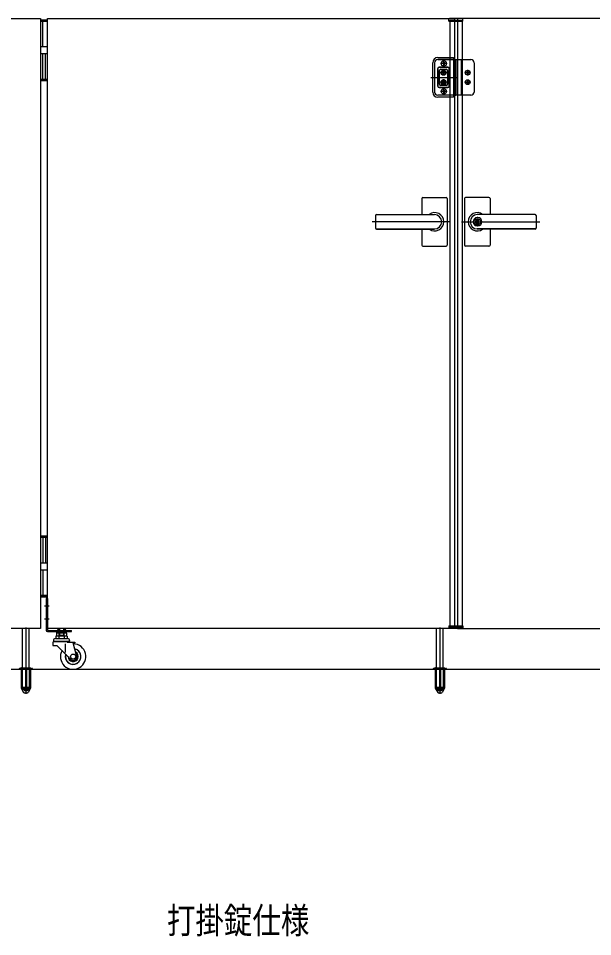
# Model space of a CAD drawing. Units: millimetres, scale not verified. Extents: x -4205 to 4205, y -2970 to 2970.
# Drawn here: x -2098 to -969, y -195 to 1611 of the extents above; entities that cross this region are included whole.
import ezdxf
from ezdxf.enums import TextEntityAlignment as Align

# ---------------------------------------------------------------- set-up
doc = ezdxf.new("R2010")
doc.units = ezdxf.units.MM
doc.header["$LTSCALE"] = 12
doc.layers.add('0-2_USER1', color=3, linetype='Continuous')
doc.layers.add('0-4_YKK_A1', color=4, linetype='Continuous')
doc.styles.add('ＭＳ ゴシック', font='')
doc.styles.get('ＭＳ ゴシック').set_extended_font_data('MS Gothic')

msp = doc.modelspace()

# ---------------------------------------------------------------- linework, layer by layer
at = {"layer": '0-4_YKK_A1'}
for p, q in [((-2054.98, 1607.73), (-2040.98, 1607.73)), ((-1251.88, 1605.23), (-1251.67, 1609.28)), ((-1225.29, 1610.23), (-1250.67, 1610.23)), ((-1249.98, 1607.23), (-1225.98, 1607.23)), ((-1249.98, 1607.23), (-1249.98, 1605.23)), ((-1225.98, 1607.23), (-1225.98, 1605.23)), ((-1224.08, 1605.23), (-1224.29, 1609.28)), ((-2054.98, 1606.73), (-2040.98, 1606.73)), ((-2040.98, 1604.73), (-2054.98, 1604.73)), ((-2049.98, 1554.73), (-2049.98, 1604.73)), ((-1251.88, 1605.23), (-1224.08, 1605.23)), ((-1249.98, 1605.23), (-1249.98, 416.23)), ((-1225.98, 1605.23), (-1225.98, 416.23)), ((-2040.98, 1554.73), (-2054.98, 1554.73)), ((-2040.98, 1540.73), (-2054.98, 1540.73)), ((-2049.98, 1490.73), (-2049.98, 1540.73)), ((-2044.98, 1490.73), (-2044.98, 1540.73)), ((-1283.61, 1465.6), (-1283.61, 1523.6)), ((-1279.86, 1523.35), (-1279.86, 1465.85)), ((-1279.86, 1523.35), (-1279.86, 1465.85)), ((-1273.61, 1533.6), (-1242.98, 1533.6)), ((-1242.98, 1529.6), (-1273.61, 1529.6)), ((-1273.61, 1529.6), (-1208.61, 1529.6)), ((-1256.04, 1522.1), (-1267.42, 1522.1)), ((-1258.61, 1522.1), (-1264.86, 1522.1)), ((-1264.32, 1522.54), (-1264.32, 1521.67)), ((-1262.79, 1522.54), (-1264.32, 1522.54)), ((-1262.79, 1521.67), (-1264.32, 1521.67)), ((-1261.29, 1524.7), (-1262.17, 1524.7)), ((-1262.17, 1524.7), (-1262.17, 1523.17)), ((-1262.17, 1521.04), (-1262.17, 1519.51)), ((-1261.29, 1519.51), (-1262.17, 1519.51)), ((-1261.73, 1516.42), (-1261.73, 1527.79)), ((-1261.73, 1518.98), (-1261.73, 1525.23)), ((-1261.29, 1524.7), (-1261.29, 1523.17)), ((-1261.29, 1521.04), (-1261.29, 1519.51)), ((-1259.14, 1522.54), (-1260.67, 1522.54)), ((-1259.14, 1521.67), (-1260.67, 1521.67)), ((-1259.14, 1522.54), (-1259.14, 1521.67)), ((-1242.98, 1533.6), (-1242.98, 1455.6)), ((-1241.73, 1529.6), (-1241.73, 1459.6)), ((-1241.11, 1529.6), (-1241.11, 1459.6)), ((-1237.98, 1529.6), (-1237.98, 1459.6)), ((-1227.36, 1529.6), (-1227.36, 1459.6)), ((-1202.36, 1523.35), (-1202.36, 1465.85)), ((-1273.61, 1512.1), (-1273.61, 1477.1)), ((-1273.61, 1477.1), (-1273.61, 1512.1)), ((-1273.61, 1512.1), (-1273.61, 1477.1)), ((-1271.11, 1514.6), (-1253.61, 1514.6)), ((-1253.61, 1514.6), (-1271.11, 1514.6)), ((-1253.61, 1514.6), (-1271.11, 1514.6)), ((-1270.18, 1481.15), (-1270.18, 1508.06)), ((-1267.98, 1503.98), (-1256.73, 1503.98)), ((-1267.68, 1510.56), (-1257.03, 1510.56)), ((-1262.36, 1509.6), (-1262.36, 1498.35)), ((-1261.84, 1502.44), (-1261.84, 1501.42)), ((-1254.53, 1508.06), (-1254.53, 1481.15)), ((-1251.11, 1512.1), (-1251.11, 1477.1)), ((-1251.11, 1477.1), (-1251.11, 1512.1)), ((-1251.11, 1477.1), (-1251.11, 1512.1)), ((-1209.54, 1503.98), (-1220.17, 1503.98)), ((-1220.04, 1503.98), (-1209.67, 1503.98)), ((-1217.42, 1504.42), (-1217.42, 1503.54)), ((-1217.42, 1504.42), (-1215.92, 1504.42)), ((-1217.42, 1503.54), (-1215.92, 1503.54)), ((-1215.29, 1506.54), (-1214.42, 1506.54)), ((-1215.29, 1506.54), (-1215.29, 1505.04)), ((-1215.29, 1502.92), (-1215.29, 1501.42)), ((-1215.29, 1501.42), (-1214.42, 1501.42)), ((-1214.86, 1498.67), (-1214.86, 1509.29)), ((-1214.86, 1498.79), (-1214.86, 1509.17)), ((-1214.42, 1506.54), (-1214.42, 1505.04)), ((-1214.42, 1502.92), (-1214.42, 1501.42)), ((-1213.79, 1504.42), (-1212.29, 1504.42)), ((-1213.79, 1503.54), (-1212.29, 1503.54)), ((-1212.29, 1504.42), (-1212.29, 1503.54)), ((-2040.98, 1490.73), (-2054.98, 1490.73)), ((-2040.98, 1487.73), (-2054.98, 1487.73)), ((-1287.1, 1494.6), (-1234.49, 1494.6)), ((-1267.98, 1485.23), (-1256.73, 1485.23)), ((-1262.36, 1490.85), (-1262.36, 1479.6)), ((-1261.84, 1483.69), (-1261.84, 1482.67)), ((-1209.54, 1485.23), (-1220.17, 1485.23)), ((-1220.04, 1485.23), (-1209.67, 1485.23)), ((-1217.42, 1485.67), (-1217.42, 1484.79)), ((-1217.42, 1485.67), (-1215.92, 1485.67)), ((-1217.42, 1484.79), (-1215.92, 1484.79)), ((-1215.29, 1487.79), (-1214.42, 1487.79)), ((-1215.29, 1487.79), (-1215.29, 1486.29)), ((-1215.29, 1484.17), (-1215.29, 1482.67)), ((-1215.29, 1482.67), (-1214.42, 1482.67)), ((-1214.86, 1479.92), (-1214.86, 1490.54)), ((-1214.86, 1480.04), (-1214.86, 1490.42)), ((-1214.42, 1487.79), (-1214.42, 1486.29)), ((-1214.42, 1484.17), (-1214.42, 1482.67)), ((-1213.79, 1485.67), (-1212.29, 1485.67)), ((-1213.79, 1484.79), (-1212.29, 1484.79)), ((-1212.29, 1485.67), (-1212.29, 1484.79)), ((-1253.61, 1474.6), (-1271.11, 1474.6)), ((-1271.11, 1474.6), (-1253.61, 1474.6)), ((-1271.11, 1474.6), (-1253.61, 1474.6)), ((-1257.03, 1478.65), (-1267.68, 1478.65)), ((-1256.04, 1467.1), (-1267.42, 1467.1)), ((-1258.61, 1467.1), (-1264.86, 1467.1)), ((-1264.32, 1467.54), (-1264.32, 1466.67)), ((-1262.79, 1467.54), (-1264.32, 1467.54)), ((-1262.79, 1466.67), (-1264.32, 1466.67)), ((-1261.29, 1469.7), (-1262.17, 1469.7)), ((-1262.17, 1469.7), (-1262.17, 1468.17)), ((-1262.17, 1466.04), (-1262.17, 1464.51)), ((-1261.29, 1464.51), (-1262.17, 1464.51)), ((-1261.73, 1461.42), (-1261.73, 1472.79)), ((-1261.73, 1463.98), (-1261.73, 1470.23)), ((-1261.29, 1469.7), (-1261.29, 1468.17)), ((-1261.29, 1466.04), (-1261.29, 1464.51)), ((-1259.14, 1467.54), (-1260.67, 1467.54)), ((-1259.14, 1466.67), (-1260.67, 1466.67)), ((-1259.14, 1467.54), (-1259.14, 1466.67)), ((-1242.98, 1459.6), (-1273.61, 1459.6)), ((-1208.61, 1459.6), (-1273.61, 1459.6)), ((-1242.98, 1455.6), (-1273.61, 1455.6)), ((-1242.98, 1459.6), (-1237.98, 1459.6)), ((-1304.98, 1256.73), (-1304.98, 1225.3)), ((-1302.98, 1258.73), (-1256.98, 1258.73)), ((-1254.98, 1256.73), (-1254.98, 1164.73)), ((-1220.98, 1256.73), (-1220.98, 1164.73)), ((-1172.98, 1258.73), (-1218.98, 1258.73)), ((-1170.98, 1256.73), (-1170.98, 1225.3)), ((-1248.81, 1210.73), (-1402.97, 1210.73)), ((-1395.99, 1223.23), (-1395.99, 1198.18)), ((-1393.98, 1225.23), (-1279.98, 1225.23)), ((-1393.98, 1224.73), (-1279.98, 1224.73)), ((-1227.15, 1210.73), (-1072.99, 1210.73)), ((-1196.88, 1215.28), (-1196.88, 1212.23)), ((-1196.88, 1215.28), (-1195.08, 1215.28)), ((-1195.56, 1211.41), (-1196.88, 1212.23)), ((-1195.56, 1210.05), (-1196.88, 1209.23)), ((-1081.98, 1225.23), (-1195.98, 1225.23)), ((-1081.98, 1224.73), (-1195.98, 1224.73)), ((-1194.98, 1218.93), (-1195.98, 1218.93)), ((-1195.08, 1215.28), (-1195.08, 1212.68)), ((-1193.28, 1211.73), (-1194.9, 1212.4)), ((-1193.28, 1211.73), (-1193.28, 1209.73)), ((-1079.97, 1223.23), (-1079.97, 1198.18)), ((-1393.98, 1196.73), (-1279.98, 1196.73)), ((-1393.98, 1196.23), (-1279.98, 1196.23)), ((-1304.98, 1196.17), (-1304.98, 1164.73)), ((-1196.88, 1209.23), (-1196.88, 1206.18)), ((-1196.88, 1206.18), (-1195.08, 1206.18)), ((-1194.98, 1202.53), (-1195.98, 1202.53)), ((-1081.98, 1196.73), (-1195.98, 1196.73)), ((-1081.98, 1196.23), (-1195.98, 1196.23)), ((-1195.08, 1208.78), (-1195.08, 1206.18)), ((-1194.9, 1209.06), (-1193.28, 1209.73)), ((-1170.98, 1196.17), (-1170.98, 1164.73)), ((-1302.98, 1162.73), (-1256.98, 1162.73)), ((-1172.98, 1162.73), (-1218.98, 1162.73)), ((-2040.98, 592.73), (-2054.98, 592.73)), ((-2040.98, 589.73), (-2054.98, 589.73)), ((-2049.98, 589.73), (-2049.98, 539.73)), ((-2044.98, 589.73), (-2044.98, 539.73)), ((-2040.98, 539.73), (-2054.98, 539.73)), ((-2040.98, 525.73), (-2054.98, 525.73)), ((-2049.98, 525.73), (-2049.98, 475.73)), ((-2040.98, 475.73), (-2054.98, 475.73)), ((-2040.98, 473.73), (-2054.98, 473.73)), ((-2040.98, 472.73), (-2054.98, 472.73)), ((-2040.98, 469.73), (-2040.98, 407.23)), ((-2046.64, 455.23), (-2037.83, 455.23)), ((-2040.98, 457.48), (-2043.48, 457.48)), ((-2040.98, 452.98), (-2043.48, 452.98)), ((-2046.64, 430.23), (-2037.83, 430.23)), ((-2040.98, 432.48), (-2043.48, 432.48)), ((-2040.98, 427.98), (-2043.48, 427.98)), ((-1251.88, 416.23), (-1224.08, 416.23)), ((-1251.88, 416.23), (-1251.67, 412.18)), ((-1249.98, 414.23), (-1249.98, 416.23)), ((-1225.98, 414.23), (-1225.98, 416.23)), ((-1224.08, 416.23), (-1224.29, 412.18)), ((-2089.98, 333.73), (-2089.98, 410.73)), ((-2083.48, 412.73), (-2083.48, 282.73)), ((-2076.98, 333.73), (-2076.98, 410.73)), ((-2040.98, 407.23), (-1993.48, 407.23)), ((-2040.98, 404.73), (-1993.48, 404.73)), ((-2021.98, 402.23), (-2023.3, 401.47)), ((-2023.3, 401.47), (-2023.3, 396.99)), ((-2021.98, 402.23), (-2004.98, 402.23)), ((-2020.66, 410.73), (-2021.38, 407.23)), ((-2019.42, 410.73), (-2021.38, 407.23)), ((-2019.48, 404.73), (-2019.48, 407.23)), ((-2018.58, 402.23), (-2018.58, 404.73)), ((-2018.48, 410.73), (-2018.48, 399.23)), ((-2018.48, 399.23), (-2018.48, 395.73)), ((-2018.48, 397.73), (-2008.48, 397.73)), ((-2017.67, 397.73), (-2018.48, 396.33)), ((-2018.39, 401.47), (-2018.39, 396.99)), ((-2017.98, 407.23), (-2017.98, 410.73)), ((-2017.67, 410.73), (-2017.67, 399.23)), ((-2017.67, 399.23), (-2017.67, 397.73)), ((-2009.29, 410.73), (-2009.29, 399.23)), ((-2009.29, 399.23), (-2009.29, 397.73)), ((-2009.29, 397.73), (-2008.48, 396.33)), ((-2008.98, 407.23), (-2008.98, 410.73)), ((-2008.57, 401.47), (-2008.57, 396.99)), ((-2008.48, 399.23), (-2008.48, 410.73)), ((-2008.48, 395.73), (-2008.48, 399.23)), ((-2008.38, 402.23), (-2008.38, 404.73)), ((-2007.54, 410.73), (-2005.58, 407.23)), ((-2007.48, 404.73), (-2007.48, 407.23)), ((-2006.3, 410.73), (-2005.58, 407.23)), ((-2004.98, 402.23), (-2003.67, 401.47)), ((-2003.67, 401.47), (-2003.67, 396.99)), ((-1993.48, 404.73), (-1993.48, 407.23)), ((-1275.98, 333.73), (-1275.98, 410.73)), ((-1269.48, 412.73), (-1269.48, 282.73)), ((-1262.98, 333.73), (-1262.98, 410.73)), ((-1225.29, 411.23), (-1250.67, 411.23)), ((-1249.98, 414.23), (-1225.98, 414.23)), ((-2030.48, 383.23), (-2030.48, 377.73)), ((-2029.48, 387.23), (-2029.48, 386.23)), ((-2029.48, 386.23), (-1997.48, 386.23)), ((-2028.48, 385.23), (-1998.48, 385.23)), ((-2025.48, 391.23), (-2001.48, 391.23)), ((-2002.51, 395.73), (-2024.45, 395.73)), ((-2024.45, 395.73), (-2024.45, 391.23)), ((-2021.98, 396.23), (-2023.3, 396.99)), ((-2021.98, 396.23), (-2004.98, 396.23)), ((-2018.96, 395.73), (-2018.96, 391.23)), ((-2008, 395.73), (-2008, 391.23)), ((-2005.48, 363.99), (-2005.48, 381.11)), ((-2004.98, 396.23), (-2003.67, 396.99)), ((-2002.51, 395.73), (-2002.51, 391.23)), ((-2002.31, 384.23), (-1987.48, 384.23)), ((-1997.48, 387.23), (-1997.48, 386.23)), ((-1990.47, 382.73), (-1987.48, 382.73)), ((-1987.48, 384.23), (-1987.48, 382.73)), ((-2030.48, 377.73), (-2022.38, 377.73)), ((-2022.38, 377.73), (-1995.43, 350.78)), ((-3737.15, 330.73), (-110.26, 330.73)), ((-2096.48, 331.57), (-2096.48, 330.73)), ((-2096.48, 330.73), (-2070.48, 330.73)), ((-2096.19, 332.27), (-2070.77, 332.27)), ((-2092.48, 333.73), (-2095.82, 332.51)), ((-2092.73, 330.73), (-2092.73, 293.7)), ((-2092.48, 333.73), (-2074.48, 333.73)), ((-2092.17, 330.73), (-2092.17, 292.73)), ((-2091.31, 333.73), (-2090.81, 333.23)), ((-2090.48, 295.67), (-2090.81, 333.23)), ((-2090.81, 333.23), (-2076.15, 333.23)), ((-2084.48, 330.73), (-2084.48, 292.73)), ((-2082.48, 330.73), (-2082.48, 292.73)), ((-2076.98, 333.73), (-2076.98, 294.93)), ((-2076.48, 295.67), (-2076.15, 333.23)), ((-2075.65, 333.73), (-2076.15, 333.23)), ((-2074.79, 330.73), (-2074.79, 292.73)), ((-2074.48, 333.73), (-2071.14, 332.51)), ((-2074.23, 330.73), (-2074.23, 293.7)), ((-2070.48, 331.57), (-2070.48, 330.73)), ((-1282.48, 331.57), (-1282.48, 330.73)), ((-1282.48, 330.73), (-1256.48, 330.73)), ((-1282.19, 332.27), (-1256.77, 332.27)), ((-1278.48, 333.73), (-1281.82, 332.51)), ((-1278.73, 330.73), (-1278.73, 293.7)), ((-1278.48, 333.73), (-1260.48, 333.73)), ((-1278.17, 330.73), (-1278.17, 292.73)), ((-1277.31, 333.73), (-1276.81, 333.23)), ((-1276.48, 295.67), (-1276.81, 333.23)), ((-1276.81, 333.23), (-1262.15, 333.23)), ((-1270.48, 330.73), (-1270.48, 292.73)), ((-1268.48, 330.73), (-1268.48, 292.73)), ((-1262.98, 333.73), (-1262.98, 294.93)), ((-1262.48, 295.67), (-1262.15, 333.23)), ((-1261.65, 333.73), (-1262.15, 333.23)), ((-1260.79, 330.73), (-1260.79, 292.73)), ((-1260.48, 333.73), (-1257.14, 332.51)), ((-1260.23, 330.73), (-1260.23, 293.7)), ((-1256.48, 331.57), (-1256.48, 330.73)), ((-2092.73, 293.7), (-2087.84, 285.23)), ((-2092.17, 292.73), (-2084.48, 292.73)), ((-2089.93, 294.61), (-2089.93, 294.93)), ((-2089.93, 294.61), (-2077.03, 294.61)), ((-2084.48, 293.7), (-2082.48, 293.7)), ((-2082.48, 292.73), (-2074.79, 292.73)), ((-2074.23, 293.7), (-2079.12, 285.23)), ((-2077.03, 294.93), (-2077.03, 294.61)), ((-1278.73, 293.7), (-1273.84, 285.23)), ((-1278.17, 292.73), (-1270.48, 292.73)), ((-1275.93, 294.61), (-1275.93, 294.93)), ((-1275.93, 294.61), (-1263.03, 294.61)), ((-1270.48, 293.7), (-1268.48, 293.7)), ((-1268.48, 292.73), (-1260.79, 292.73)), ((-1260.23, 293.7), (-1265.12, 285.23)), ((-1263.03, 294.93), (-1263.03, 294.61)), ((-2086.97, 284.73), (-2079.99, 284.73)), ((-1272.97, 284.73), (-1265.99, 284.73))]:
    msp.add_line(p, q, dxfattribs=at)
for points in [[(-2854.98, 1610.73), (-2054.98, 1610.73), (-2054.98, 410.73), (-2854.98, 410.73), (-2854.98, 485.73)], [(-434.98, 1610.73), (-1234.98, 1610.73), (-1234.98, 410.73), (-434.98, 410.73), (-434.98, 485.73)], [(-1263.89, 1503.47), (-1264.92, 1503.47), (-1264.92, 1504.49), (-1263.89, 1504.49)], [(-1262.87, 1505.52), (-1262.87, 1506.54), (-1261.84, 1506.54), (-1261.84, 1505.52)], [(-1261.84, 1501.42), (-1262.87, 1501.42), (-1262.87, 1502.44)], [(-1260.82, 1504.49), (-1259.79, 1504.49), (-1259.79, 1503.47), (-1260.82, 1503.47)], [(-1263.89, 1484.72), (-1264.92, 1484.72), (-1264.92, 1485.74), (-1263.89, 1485.74)], [(-1262.87, 1486.77), (-1262.87, 1487.79), (-1261.84, 1487.79), (-1261.84, 1486.77)], [(-1261.84, 1482.67), (-1262.87, 1482.67), (-1262.87, 1483.69)], [(-1260.82, 1485.74), (-1259.79, 1485.74), (-1259.79, 1484.72), (-1260.82, 1484.72)], [(-2040.98, 469.73), (-2043.48, 469.73), (-2043.48, 407.23)], [(-1983.72, 357.54), (-1990.47, 382.73), (-1990.47, 384.23)], [(-2076.98, 294.93), (-2089.98, 294.93), (-2089.98, 333.73)], [(-1262.98, 294.93), (-1275.98, 294.93), (-1275.98, 333.73)]]:
    msp.add_lwpolyline(points, dxfattribs=at)
for points in [[(-2040.98, 1610.73), (-1240.98, 1610.73), (-1240.98, 410.73), (-2040.98, 410.73)], [(-2022.68, 404.73), (-2004.28, 404.73), (-2004.28, 402.23), (-2022.68, 402.23)]]:
    msp.add_lwpolyline(points, close=True, dxfattribs=at)
for centre, radius in [((-1261.73, 1522.1), 5.31), ((-1262.36, 1503.98), 5.12), ((-1262.36, 1503.98), 4.38), ((-1262.36, 1503.98), 2.81), ((-1214.86, 1503.98), 4.69), ((-1262.36, 1485.23), 5.12), ((-1262.36, 1485.23), 4.38), ((-1262.36, 1485.23), 2.81), ((-1214.86, 1485.23), 4.69), ((-1261.73, 1467.1), 5.31), ((-1195.98, 1210.73), 6.6), ((-1990.48, 355.73), 5)]:
    msp.add_circle(centre, radius, dxfattribs=at)
for centre, radius, start, end in [((-1250.67, 1609.23), 1, 90, 177), ((-1225.29, 1609.23), 1, 3, 90), ((-1273.61, 1523.6), 10, 90, 180), ((-1273.61, 1523.35), 6.25, 90, 180), ((-1273.61, 1523.35), 6.25, 90, 180), ((-1273.61, 1523.35), 6.25, 90, 180), ((-1262.79, 1523.17), 0.625, 270, 0), ((-1262.79, 1521.04), 0.625, 0, 90), ((-1260.67, 1523.17), 0.625, 180, 270), ((-1260.67, 1521.04), 0.625, 90, 180), ((-1208.61, 1523.35), 6.25, 0, 90), ((-1271.11, 1512.1), 2.5, 90, 180), ((-1271.11, 1512.1), 2.5, 90, 180), ((-1271.11, 1512.1), 2.5, 90, 180), ((-1271.11, 1512.1), 2.5, 90, 180), ((-1263.89, 1505.52), 1.02, 270, 0), ((-1263.89, 1502.44), 1.02, 0, 90), ((-1260.82, 1505.52), 1.02, 180, 270), ((-1260.82, 1502.44), 1.02, 90, 180), ((-1253.61, 1512.1), 2.5, 0, 90), ((-1253.61, 1512.1), 2.5, 0, 90), ((-1253.61, 1512.1), 2.5, 0, 90), ((-1253.61, 1512.1), 2.5, 0, 90), ((-1215.92, 1505.04), 0.625, 270, 0), ((-1215.92, 1502.92), 0.625, 0, 90), ((-1213.79, 1505.04), 0.625, 180, 270), ((-1213.79, 1502.92), 0.625, 90, 180), ((-1263.89, 1486.77), 1.02, 270, 0), ((-1263.89, 1483.69), 1.02, 0, 90), ((-1260.82, 1486.77), 1.02, 180, 270), ((-1260.82, 1483.69), 1.02, 90, 180), ((-1215.92, 1486.29), 0.625, 270, 0), ((-1215.92, 1484.17), 0.625, 0, 90), ((-1213.79, 1486.29), 0.625, 180, 270), ((-1213.79, 1484.17), 0.625, 90, 180), ((-1273.61, 1465.6), 10, 180, 270), ((-1273.61, 1465.85), 6.25, 180, 270), ((-1273.61, 1465.85), 6.25, 180, 270), ((-1273.61, 1465.85), 6.25, 180, 270), ((-1271.11, 1477.1), 2.5, 180, 270), ((-1271.11, 1477.1), 2.5, 180, 270), ((-1271.11, 1477.1), 2.5, 180, 270), ((-1271.11, 1477.1), 2.5, 180, 270), ((-1262.79, 1468.17), 0.625, 270, 0), ((-1262.79, 1466.04), 0.625, 0, 90), ((-1260.67, 1468.17), 0.625, 180, 270), ((-1260.67, 1466.04), 0.625, 90, 180), ((-1253.61, 1477.1), 2.5, 270, 0), ((-1253.61, 1477.1), 2.5, 270, 0), ((-1253.61, 1477.1), 2.5, 270, 0), ((-1253.61, 1477.1), 2.5, 270, 0), ((-1208.61, 1465.85), 6.25, 270, 0), ((-1302.98, 1256.73), 2, 90, 180), ((-1256.98, 1256.73), 2, 0, 90), ((-1218.98, 1256.73), 2, 90, 180), ((-1172.98, 1256.73), 2, 0, 90), ((-1279.98, 1210.73), 18, 359.99634, 125.98541), ((-1195.98, 1210.73), 18, 54.01459, 180.00366), ((-1393.99, 1223.23), 2, 90, 180), ((-1393.99, 1222.73), 2, 90, 180), ((-1279.98, 1210.73), 18, 234.01459, 359.99634), ((-1279.98, 1210.73), 14, 270, 90), ((-1195.98, 1210.73), 18, 180.00366, 305.98541), ((-1195.98, 1210.73), 14, 90, 270), ((-1195.98, 1210.73), 8.2, 90, 270), ((-1195.98, 1210.73), 4, 103.00288, 256.99712), ((-1195.98, 1210.73), 2, 116.74368, 243.25632), ((-1195.98, 1210.73), 0.8, 301.82132, 58.17868), ((-1195.98, 1210.73), 4, 283.00288, 76.99712), ((-1194.78, 1212.68), 0.3, 180, 247.38014), ((-1194.98, 1210.73), 8.2, 270, 90), ((-1081.97, 1223.23), 2, 0, 90), ((-1081.97, 1222.73), 2, 0, 90), ((-1393.99, 1198.73), 2, 180, 270), ((-1393.99, 1198.23), 2, 180, 270), ((-1194.78, 1208.78), 0.3, 112.61986, 180), ((-1081.97, 1198.73), 2, 270, 0), ((-1081.97, 1198.23), 2, 270, 0), ((-1302.98, 1164.73), 2, 180, 270), ((-1256.98, 1164.73), 2, 270, 0), ((-1218.98, 1164.73), 2, 180, 270), ((-1172.98, 1164.73), 2, 270, 0), ((-2040.98, 407.23), 2.5, 180, 270), ((-2020.84, 397.88), 4.34, 55.61575, 124.38425), ((-2013.48, 385.99), 16.24, 72.41205, 107.58795), ((-2006.12, 397.88), 4.34, 55.61575, 124.38425), ((-1250.67, 412.23), 1, 183, 270), ((-1225.29, 412.23), 1, 270, 357), ((-2028.48, 383.23), 2, 90, 180), ((-2025.48, 387.23), 4, 90, 180), ((-2020.84, 400.57), 4.34, 235.61575, 304.38425), ((-2013.48, 412.47), 16.24, 252.41205, 287.58795), ((-1990.48, 355.73), 25, 151.2602, 88.7398), ((-2006.12, 400.57), 4.34, 235.61575, 304.38425), ((-2001.48, 387.23), 4, 0, 90), ((-1998.48, 383.23), 2, 30, 90), ((-1990.48, 355.73), 15.5, 161.84721, 78.15279), ((-1990.48, 355.73), 15, 162.81814, 77.18186), ((-1990.48, 355.73), 10, 179.427, 60.573), ((-1990.48, 355.73), 9, 186.05756, 53.94244), ((-1990.48, 355.73), 7, 225, 15), ((-2095.48, 331.57), 1, 110, 180), ((-2071.48, 331.57), 1, 0, 70), ((-1281.48, 331.57), 1, 110, 180), ((-1257.48, 331.57), 1, 0, 70), ((-2083.48, 295.73), 7, 180.5, 359.5), ((-2083.48, 298.03), 7.3, 207.94179, 270), ((-2083.48, 298.03), 7.3, 270, 332.05821), ((-1269.48, 295.73), 7, 180.5, 359.5), ((-1269.48, 298.03), 7.3, 207.94179, 270), ((-1269.48, 298.03), 7.3, 270, 332.05821), ((-2086.97, 285.73), 1, 210, 270), ((-2079.99, 285.73), 1, 270, 330), ((-1272.97, 285.73), 1, 210, 270), ((-1265.99, 285.73), 1, 270, 330)]:
    msp.add_arc(centre, radius, start, end, dxfattribs=at)
for centre, major_axis in [((-1267.68, 1508.06), (-1.77, 1.77)), ((-1257.03, 1508.06), (1.77, 1.77)), ((-1267.68, 1481.15), (-1.77, -1.77)), ((-1257.03, 1481.15), (1.77, -1.77))]:
    msp.add_ellipse(centre, major_axis=major_axis, ratio=0.999695, start_param=5.4979394, end_param=7.0684312, dxfattribs=at)

# ---------------------------------------------------------------- texts
at = {"layer": '0-2_USER1', "style": 'ＭＳ ゴシック', "width": 0.8}
msp.add_text('打掛錠仕様', height=51.32, dxfattribs=at).set_placement((-1806.18, -204.27), align=Align.BOTTOM_LEFT)

doc.saveas('drawing.dxf')
